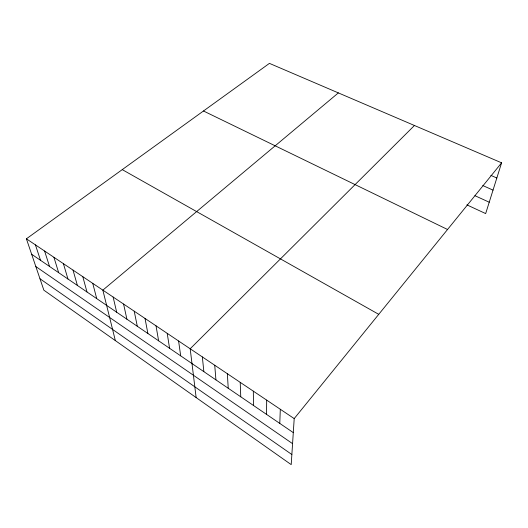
<?xml version="1.0" encoding="UTF-8"?>
<svg xmlns="http://www.w3.org/2000/svg" width="528" height="528" viewBox="0 0 528 528"><rect width="100%" height="100%" fill="white"/><g stroke="black" fill="none" stroke-linecap="round" stroke-linejoin="round"><path stroke-width="0.79" d="M266.528 414.368L266.686 400.125M279.781 423.403L280.309 409.273M501.6 162.829L294.202 418.598L291.205 464.627L43.857 290.182L26.4 238.814L269.438 63.373L501.6 162.829L485.661 213.583L466.891 204.871M414.454 125.492L190.186 348.77L196.145 397.584M338.362 92.895L102.854 290.136L115.342 340.593M490.875 175.382L496.835 178.002M482.79 185.546L493.027 190.126M474.929 195.697L489.232 202.217M203.478 110.992L447.539 229.495M122.252 169.62L378.741 314.338M26.4 238.814L294.202 418.598M31.654 254.265L293.291 432.61M35.831 266.554L292.571 443.652M39.976 278.758L291.865 454.529M35.429 244.88L40.517 260.311M44.603 251.038L49.526 266.449M53.929 257.294L58.667 272.679M63.4 263.65L67.96 279.015M73.022 270.112L77.398 285.443M82.804 276.679L86.981 291.977M92.743 283.351L96.723 298.617M113.131 297.04L116.681 312.226M123.578 304.055L126.911 319.196M134.211 311.19L137.306 326.284M145.022 318.45L147.88 333.491M156.017 325.829L158.624 340.817M167.211 333.346L169.561 348.269M178.596 340.989L180.682 355.846M202.349 356.935L203.854 371.646M214.731 365.251L215.932 379.883M227.357 373.718L228.235 388.265M240.214 382.358L240.761 396.805M253.321 391.156L253.526 405.504"/></g></svg>
